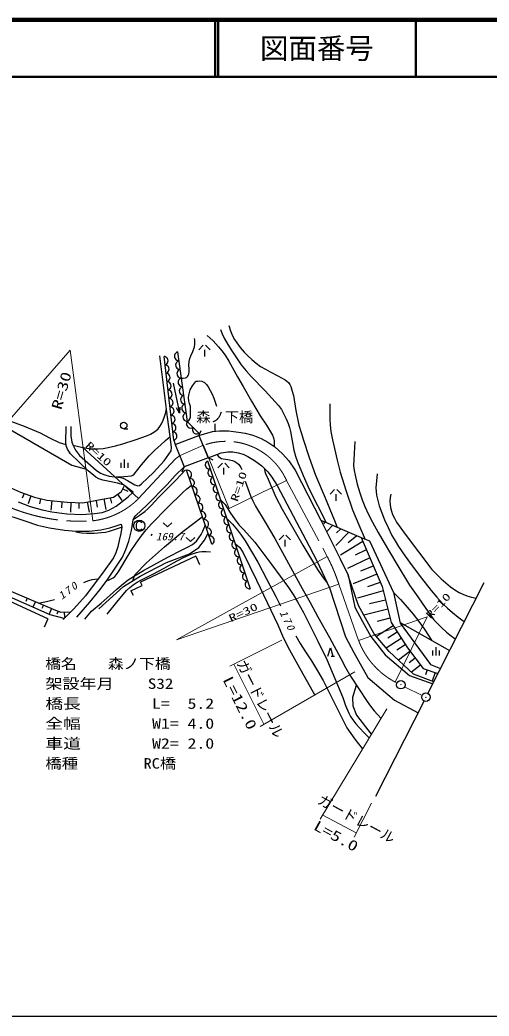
# Model space of a CAD drawing. Units: millimetres, scale not verified. Extents: x 40000 to 680000, y 20000 to 380000.
# Drawn here: x 474448 to 556864, y 205000 to 380000 of the extents above; entities that cross this region are included whole.
import ezdxf
from ezdxf.enums import TextEntityAlignment as Align

# ---------------------------------------------------------------- set-up
doc = ezdxf.new("R2010")
doc.units = ezdxf.units.MM
doc.header["$LTSCALE"] = 1000
doc.linetypes.add('CHAIN', pattern=[18.5, 12, -1.5, 3.5, -1.5])
for name, color, linetype, lineweight in [('M-BGD', 7, 'Continuous', 25), ('M-BGD-HTXT', 7, 'Continuous', 13), ('M-BMK', 2, 'CHAIN', 13), ('M-BMK-SRVR', 3, 'Continuous', 25), ('M-OTRS', 6, 'Continuous', 25), ('M-STR-STR1', 1, 'Continuous', 25), ('M-STR-STRC', 7, 'Continuous', 25), ('M-TTL', 2, 'Continuous', 140), ('M-TTL-BAND', 7, 'Continuous', 25), ('M-TTL-LINE', 7, 'Continuous', 50)]:
    doc.layers.add(name, color=color, linetype=linetype, lineweight=lineweight)
doc.layers.add('M-STR-HTXT', color=7, linetype='Continuous')
doc.layers.add('M-TTL-TXT', color=7, linetype='Continuous')
doc.styles.add('ＭＳ ゴシック', font='')
doc.styles.get('ＭＳ ゴシック').set_extended_font_data('MS Gothic')

# ---------------------------------------------------------------- blocks, each defined once
blk = doc.blocks.new('BUHIN79')
at = {"color": 7, "linetype": 'Continuous', "lineweight": 25}
blk.add_lwpolyline([(-139, -751), (45, -727), (208, -663), (400, -548), (521, -399), (609, -233), (652, 0), (629, 187), (569, 369), (431, 546), (300, 659), (139, 751)], dxfattribs=at)
blk = doc.blocks.new('BUHIN80')
at = {"color": 7, "linetype": 'Continuous', "lineweight": 25}
blk.add_lwpolyline([(-287, -683), (-109, -698), (59, -672), (266, -602), (411, -486), (530, -347), (619, -135), (635, 47), (616, 232), (522, 428), (422, 563), (287, 683)], dxfattribs=at)
blk = doc.blocks.new('BUHIN81')
at = {"color": 7, "linetype": 'Continuous', "lineweight": 25}
blk.add_lwpolyline([(282, 717), (95, 728), (-78, 697), (-291, 619), (-439, 495), (-559, 348), (-646, 125), (-659, -64), (-634, -256), (-531, -458), (-424, -595), (-282, -717)], dxfattribs=at)
blk = doc.blocks.new('BUHIN82')
at = {"color": 7, "linetype": 'Continuous', "lineweight": 25}
blk.add_lwpolyline([(-193, 698), (-339, 601), (-452, 479), (-568, 301), (-609, 124), (-616, -54), (-556, -271), (-458, -420), (-332, -550), (-141, -644), (17, -686), (193, -698)], dxfattribs=at)
blk = doc.blocks.new('BUHIN83')
at = {"color": 7, "linetype": 'Continuous', "lineweight": 25}
blk.add_lwpolyline([(142, 726), (-36, 704), (-194, 644), (-381, 534), (-500, 392), (-587, 232), (-631, 7), (-610, -174), (-555, -351), (-423, -524), (-298, -635), (-142, -726)], dxfattribs=at)
blk = doc.blocks.new('BUHIN90')
at = {"color": 7, "linetype": 'Continuous', "lineweight": 25}
blk.add_line((-283, -499), (367, -867), dxfattribs=at)
blk.add_circle((0, 0), 574, dxfattribs=at)
blk = doc.blocks.new('BUHIN92')
at = {"color": 7, "linetype": 'Continuous', "lineweight": 25}
for p, q in [((-446, 429), (-890, -354)), ((369, 653), (-369, -653)), ((598, -162), (155, -945))]:
    blk.add_line(p, q, dxfattribs=at)
blk = doc.blocks.new('BUHIN93')
at = {"color": 7, "linetype": 'Continuous', "lineweight": 25}
for p, q in [((323, 966), (-774, 662)), ((96, 170), (-493, -870)), ((662, 774), (966, -323))]:
    blk.add_line(p, q, dxfattribs=at)
blk = doc.blocks.new('BUHIN95')
at = {"color": 7, "linetype": 'Continuous', "lineweight": 25}
blk.add_lwpolyline([(-477, 679), (-174, -307), (828, -59)], dxfattribs=at)
blk = doc.blocks.new('BUHIN101')
at = {"color": 6, "linetype": 'Continuous', "lineweight": 25}
for radius in [746, 22.5]:
    blk.add_circle((0, 0), radius, dxfattribs=at)
blk = doc.blocks.new('BUHIN102')
at = {"color": 3, "linetype": 'Continuous', "lineweight": 25}
for radius in [746, 22.5]:
    blk.add_circle((0, 0), radius, dxfattribs=at)

msp = doc.modelspace()

# ---------------------------------------------------------------- linework, layer by layer
at = {"layer": 'M-BGD'}
for p, q in [((500380, 310231), (499012, 320969)), ((501493, 306156), (499767, 320883)), ((502130, 321669), (503857, 309462)), ((501381, 316165), (502452, 310920)), ((500862, 306819), (500380, 310231)), ((471629, 308713), (483561, 301769)), ((482495, 305838), (482547, 308557)), ((483412, 308582), (483412, 306953)), ((503857, 309462), (505904, 307414)), ((483412, 306953), (483590, 305807)), ((501065, 304883), (500862, 306819)), ((505878, 306971), (508306, 307671)), ((508306, 307671), (509515, 307809)), ((509515, 307809), (511070, 307808)), ((511070, 307808), (512832, 307566)), ((512832, 307566), (514006, 307393)), ((514006, 307393), (515354, 307047)), ((515354, 307047), (516805, 306493)), ((516805, 306493), (517979, 305836)), ((482596, 305150), (482495, 305838)), ((482800, 304565), (482596, 305150)), ((483334, 303750), (482800, 304565)), ((483590, 305807), (483844, 305120)), ((483844, 305120), (484225, 304406)), ((500988, 304272), (501065, 304883)), ((517979, 305836), (519257, 305007)), ((519257, 305007), (520604, 303797)), ((486465, 300795), (483334, 303750)), ((484225, 304406), (484938, 303490)), ((484938, 303490), (487840, 300917)), ((499765, 302516), (500988, 304272)), ((507507, 303078), (509809, 303930)), ((509809, 303930), (510945, 304140)), ((510945, 304140), (511870, 304098)), ((511870, 304098), (512816, 303971)), ((512816, 303971), (513657, 303740)), ((513657, 303740), (514498, 303319)), ((514498, 303319), (515654, 302625)), ((520604, 303797), (521709, 302518)), ((483561, 301769), (485895, 301120)), ((497931, 300480), (499765, 302516)), ((501747, 299943), (503287, 301490)), ((507398, 302531), (514870, 280084)), ((515654, 302625), (516957, 301636)), ((516957, 301636), (517987, 300605)), ((521709, 302518), (522779, 300894)), ((487763, 299674), (486465, 300795)), ((488297, 299394), (487763, 299674)), ((487840, 300917), (488629, 300356)), ((489035, 299164), (488297, 299394)), ((488629, 300356), (489341, 300076)), ((489341, 300076), (490105, 299872)), ((490105, 299872), (492142, 299591)), ((492142, 299591), (492600, 299489)), ((492600, 299489), (493364, 299082)), ((495833, 298495), (497931, 300480)), ((500296, 298379), (501747, 299943)), ((508180, 287883), (503696, 300879)), ((517987, 300605), (518701, 299659)), ((518701, 299659), (519643, 298184)), ((522779, 300894), (527295, 292142)), ((471394, 298463), (474578, 297054)), ((490207, 298935), (489035, 299164)), ((491581, 298603), (490207, 298935)), ((492625, 298323), (491581, 298603)), ((492314, 297147), (492784, 298119)), ((492549, 297633), (493396, 297224)), ((494356, 297024), (492625, 298323)), ((493364, 299082), (494636, 298317)), ((494636, 298317), (495171, 298139)), ((495171, 298139), (495451, 298215)), ((495451, 298215), (495833, 298495)), ((496750, 294738), (500296, 298379)), ((519643, 298184), (525253, 287543)), ((474578, 297054), (476992, 296147)), ((475182, 296827), (474858, 295966)), ((476388, 296374), (475868, 294987)), ((476992, 296147), (479171, 295644)), ((478081, 295895), (477875, 295002)), ((488592, 295740), (490906, 296175)), ((489171, 295849), (489520, 293989)), ((490327, 296067), (490512, 295084)), ((490906, 296175), (492314, 297147)), ((491352, 294555), (493490, 296235)), ((491610, 296661), (492358, 295577)), ((493490, 296235), (494356, 297024)), ((474159, 295351), (476246, 294510)), ((476246, 294510), (478334, 293924)), ((479171, 295644), (482725, 295273)), ((480059, 295551), (479886, 293892)), ((481836, 295366), (481724, 294291)), ((482725, 295273), (485507, 295172)), ((483420, 295248), (483357, 293502)), ((484812, 295197), (484773, 294144)), ((485507, 295172), (488592, 295740)), ((486279, 295314), (486613, 293499)), ((487821, 295598), (488040, 294409)), ((490079, 293868), (491352, 294555)), ((494810, 292946), (496750, 294738)), ((471018, 293392), (475333, 291976)), ((478334, 293924), (480065, 293592)), ((480065, 293592), (482670, 293209)), ((482670, 293209), (485317, 293132)), ((485317, 293132), (487558, 293284)), ((487558, 293284), (488908, 293461)), ((488908, 293461), (490079, 293868)), ((494353, 292196), (494500, 292571)), ((494500, 292571), (494810, 292946)), ((503048, 290140), (506477, 292701)), ((475333, 291976), (477516, 291265)), ((477516, 291265), (479645, 290755)), ((479645, 290755), (482268, 290334)), ((488655, 290429), (490252, 290787)), ((490252, 290787), (491524, 291161)), ((491524, 291161), (492208, 291406)), ((492338, 290917), (492159, 289792)), ((492208, 291406), (492338, 290917)), ((494043, 290325), (494353, 292196)), ((527295, 292142), (534369, 289069)), ((527295, 292142), (530715, 285351)), ((528002, 291835), (527804, 291482)), ((529417, 291220), (528415, 290178)), ((530832, 290605), (530066, 289892)), ((482268, 290334), (484337, 290170)), ((484337, 290170), (486618, 290186)), ((486618, 290186), (488655, 290429)), ((492159, 289792), (491897, 288538)), ((493569, 288403), (494043, 290325)), ((499818, 287445), (503048, 290140)), ((506892, 288621), (507500, 289835)), ((532247, 289991), (529943, 287690)), ((533662, 289376), (532083, 288158)), ((534369, 289069), (538059, 280478)), ((534369, 289069), (535878, 288493)), ((491669, 287462), (491310, 286355)), ((491897, 288538), (491669, 287462)), ((493031, 286969), (493569, 288403)), ((496689, 284651), (499818, 287445)), ((504211, 286192), (505855, 287299)), ((505855, 287299), (506892, 288621)), ((525253, 287543), (526668, 284857)), ((534677, 288353), (530757, 285957)), ((535878, 288493), (540053, 279421)), ((490886, 285507), (489255, 283194)), ((489874, 281752), (492444, 285617)), ((491310, 286355), (490886, 285507)), ((492444, 285617), (493031, 286969)), ((505336, 285769), (495631, 281208)), ((500208, 284692), (504211, 286192)), ((505336, 285769), (506009, 284339)), ((530715, 285351), (532130, 282448)), ((535907, 285489), (532020, 283613)), ((535292, 286921), (533366, 285997)), ((494658, 282522), (496689, 284651)), ((495597, 282300), (500208, 284692)), ((526668, 284857), (528853, 280251)), ((536522, 284058), (534303, 283184)), ((489255, 283194), (485946, 278829)), ((488537, 279960), (489874, 281752)), ((492666, 280443), (495597, 282300)), ((494258, 281490), (494658, 282522)), ((532130, 282448), (533302, 276816)), ((533919, 277143), (532138, 282408)), ((537137, 282626), (532977, 280942)), ((479738, 275509), (468631, 280375)), ((469355, 281086), (480702, 276320)), ((488304, 276514), (492666, 280443)), ((493953, 279725), (495898, 280640)), ((495898, 280640), (495631, 281208)), ((528853, 280251), (531643, 271617)), ((537752, 281194), (535484, 280391)), ((538059, 280478), (539659, 274114)), ((546113, 261684), (555996, 281147)), ((475738, 278405), (475494, 277826)), ((485946, 278829), (483924, 276524)), ((486711, 277729), (488537, 279960)), ((493953, 279725), (494327, 278928)), ((538259, 279683), (533751, 278414)), ((540053, 279421), (541249, 274011)), ((479373, 274766), (471861, 278237)), ((477156, 277810), (476741, 276822)), ((478574, 277214), (478320, 276608)), ((479992, 276618), (479559, 275587)), ((483924, 276524), (482017, 274667)), ((484445, 275090), (486711, 277729)), ((533302, 276816), (534614, 274328)), ((536676, 272158), (533919, 277143)), ((539059, 276501), (534858, 275445)), ((538659, 278092), (535886, 277395)), ((479373, 274766), (478702, 273315)), ((482205, 274850), (479738, 275509)), ((480702, 276320), (481628, 275936)), ((481165, 276128), (480941, 275588)), ((481628, 275936), (483397, 276011)), ((482220, 275961), (482258, 275052)), ((539459, 274910), (537191, 274340)), ((534614, 274328), (536099, 271701)), ((540014, 273558), (537078, 271680)), ((539659, 274114), (542505, 269663)), ((541218, 274154), (549934, 269209)), ((541249, 274011), (546559, 266752)), ((531643, 271617), (533120, 268865)), ((536099, 271701), (538585, 268453)), ((539301, 269041), (536676, 272158)), ((541438, 271332), (538795, 269642)), ((540726, 272445), (539052, 271375)), ((542149, 270220), (540688, 269285)), ((542505, 269663), (545262, 266058)), ((529129, 268199), (529729, 268199)), ((533120, 268865), (535582, 264471)), ((538585, 268453), (542885, 264806)), ((543615, 265079), (539301, 269041)), ((542964, 269062), (540953, 267524)), ((543884, 267860), (542804, 267035)), ((544803, 266659), (543217, 265445)), ((545262, 266058), (547889, 265181)), ((546559, 266752), (548323, 266036)), ((535582, 264471), (540262, 260485)), ((542885, 264806), (546974, 263379)), ((547149, 263725), (543615, 265079)), ((545963, 265824), (545671, 264949)), ((547365, 265356), (546858, 263837)), ((533519, 263101), (532873, 260969)), ((532873, 260969), (532957, 259482)), ((532957, 259482), (533573, 257883)), ((536955, 243649), (545434, 260347)), ((540262, 260485), (544391, 258294)), ((533573, 257883), (536153, 254515))]:
    msp.add_line(p, q, dxfattribs=at)
for points in [[(509685, 325612), (509968, 324851), (510312, 324100), (510963, 322965), (511672, 321848), (512471, 320615), (513317, 319420), (514167, 318373), (515069, 317357), (517502, 314836), (519892, 312272), (520378, 311534), (520818, 310754), (521220, 309944), (521573, 309096), (521801, 308406), (521974, 307689), (522255, 306054), (522595, 304436), (522885, 303391), (523232, 302362), (524219, 299967), (525262, 297593), (526738, 294718), (528187, 291817)], [(511126, 326329), (511444, 325388), (511818, 324474), (512143, 323860), (512527, 323266), (513147, 322442), (513821, 321648), (514471, 320971), (515172, 320330), (515934, 319711), (516732, 319141), (517565, 318623), (518427, 318158), (519734, 317502), (521026, 316785), (521344, 316559), (521624, 316284), (521841, 315966), (522015, 315602), (522278, 314804), (522482, 313992), (522942, 311411), (523464, 308819), (523834, 307502), (524261, 306200), (525285, 303103), (526368, 300023), (528072, 296058), (529724, 292060), (529963, 291457), (530205, 290844)], [(502764, 317070), (503142, 317064), (503530, 317121), (503737, 317203), (503904, 317334), (504026, 317534), (504101, 317780), (504161, 318247), (504160, 318715), (504138, 319346), (504176, 319991), (504281, 320499), (504445, 320993), (504800, 321775), (505096, 322573), (505162, 323050), (505169, 323541), (505159, 323794), (505145, 324049)], [(507368, 324580), (508379, 323599), (509353, 322570), (509938, 321863), (510477, 321119), (511134, 320081), (511741, 319011), (512669, 317310), (513654, 315629), (515121, 313038), (516640, 310477), (517766, 308786), (518837, 307065), (518994, 306582), (519093, 306085), (519129, 305597), (519129, 305106)], [(503883, 309405), (504130, 309655), (504318, 309928), (504397, 310193), (504419, 310492), (504434, 311316), (504385, 312095), (504209, 312591), (504092, 313103), (504077, 313592), (504121, 314083), (504212, 314543), (504363, 314995), (504781, 315708), (505264, 316412), (505427, 316510), (505630, 316557), (506021, 316577), (506392, 316537), (506635, 316439), (506863, 316279), (507211, 315925), (507509, 315537), (507895, 314913), (508236, 314245), (508521, 313565), (508754, 312852), (508857, 312490), (508955, 312126)], [(483762, 305268), (485290, 304942), (486849, 304672), (487535, 304622), (488222, 304632), (489088, 304717), (489949, 304862), (491257, 305165), (492546, 305524), (494689, 306224), (496832, 306987), (497415, 307249), (497971, 307565), (498367, 307855), (498722, 308191), (499027, 308584), (499290, 309022), (499607, 309659), (499866, 310314), (500055, 311033), (500192, 311768)], [(502534, 311958), (502452, 310920), (501973, 311843)], [(528918, 312531), (528865, 311206), (528872, 309880), (528946, 308794), (529081, 307714), (529359, 306224), (529698, 304736), (530182, 302632), (530727, 300535), (531768, 297219), (532868, 293914), (533958, 291314), (535105, 288733)], [(472946, 309472), (475201, 308625), (476602, 308064), (477981, 307447), (479642, 306580), (481321, 305772), (481905, 305584), (482500, 305428)], [(508672, 309059), (508704, 308425), (508675, 307784), (508673, 307764), (508672, 307744)], [(491352, 299755), (492688, 299786), (494031, 299881), (494294, 300018), (494540, 300217), (495829, 301853), (497128, 303405), (498137, 304412), (499191, 305380), (500023, 306110), (500860, 306832)], [(533287, 305959), (533151, 303802), (533075, 301642), (533164, 300851), (533315, 300054), (533710, 298466), (534159, 296905), (534578, 295708), (535057, 294522), (535695, 293122), (536386, 291749), (537379, 289927), (538425, 288131), (540635, 284388), (542894, 280680), (544338, 278653), (545733, 276590), (546429, 275601), (547178, 274639), (547841, 273890), (548548, 273181), (549380, 272451), (550259, 271761), (550610, 271497), (550963, 271235)], [(509109, 303591), (509309, 303325), (509554, 303101), (509836, 302962), (510148, 302876), (510991, 302770), (511816, 302605), (512190, 302438), (512545, 302213), (512833, 301966), (513074, 301679), (513262, 301364), (513427, 301022)], [(517408, 301086), (517476, 300694), (517602, 300321), (518070, 299347), (518487, 298341), (518915, 297247), (519399, 296175), (520517, 294079), (521689, 292012), (524175, 287710), (526713, 283440), (527501, 282333), (528316, 281245)], [(494359, 292264), (495391, 292935), (496396, 293661), (497005, 294178), (497580, 294745), (498812, 296102), (500086, 297416), (501822, 299170), (503526, 300949)], [(537215, 300231), (537061, 299028), (536966, 297814), (537001, 297158), (537098, 296496), (537303, 295577), (537569, 294666), (538010, 293423), (538509, 292198), (539129, 290806), (539801, 289445), (540341, 288468), (540935, 287520), (542115, 285808), (543350, 284121), (544999, 281925), (546700, 279760), (547674, 278612), (548702, 277495), (549533, 276674), (550412, 275891), (551444, 275076), (552516, 274293)], [(489864, 281540), (490358, 281739), (490823, 281992), (491140, 282250), (491419, 282555), (491824, 283137), (492187, 283763), (493083, 285308), (494013, 286793), (494864, 288073), (495771, 289328), (496642, 290409), (497564, 291459), (500314, 294284), (503105, 297065), (503798, 297652), (504511, 298231)], [(514021, 298988), (514457, 297695), (514950, 296419), (515370, 295503), (515847, 294606), (517554, 291763), (519216, 288880), (521621, 284513), (524004, 280124), (525407, 277657), (526758, 275161), (528819, 271497), (530825, 267807), (531638, 266237), (532502, 264698), (534010, 262498), (535477, 260250), (536041, 259426), (536658, 258631), (537260, 257952), (537893, 257283)], [(539632, 296707), (539516, 296087), (539459, 295452), (539480, 294893), (539562, 294327), (539715, 293726), (539925, 293144), (540246, 292455), (540626, 291783), (541340, 290711), (542104, 289673), (544438, 286564), (546828, 283481), (547605, 282622), (548427, 281804), (549243, 281083), (550107, 280401), (550836, 279890), (551597, 279431), (552251, 279105), (552939, 278831), (553764, 278590), (554603, 278404)], [(509659, 295676), (510090, 295288), (510482, 294854), (511334, 293496), (512238, 292168), (512979, 291267), (513767, 290402), (514764, 289333), (515715, 288226), (518702, 284273), (521646, 280276), (522450, 279047), (523210, 277777), (524235, 275910), (525210, 274007), (526802, 270847), (528338, 267664), (529792, 264324), (531194, 260952), (531669, 259582), (532200, 258235), (532527, 257618), (532905, 257032), (533469, 256323), (534087, 255643), (534968, 254716), (535857, 253799)], [(510824, 292434), (511772, 291421), (512674, 290370), (513373, 289437), (514024, 288466), (515144, 286616), (516217, 284728), (517840, 281721), (519409, 278684), (519818, 277883), (520226, 277081)], [(484271, 290058), (485237, 289922), (486218, 289846), (487506, 289858), (488806, 289930), (489489, 290022), (490160, 290174), (491239, 290515), (492307, 290913)], [(485825, 274725), (486416, 275456), (487049, 276143), (488705, 277511), (490323, 278926), (491454, 279996), (492623, 281018), (493475, 281645), (494372, 282230), (496144, 283279), (497953, 284279), (500438, 285626), (502956, 286921), (503884, 287360), (504786, 287853), (505138, 288125), (505459, 288449), (505882, 288997), (506262, 289587), (506571, 290166), (506826, 290772), (506922, 291034), (507016, 291297)], [(512220, 288032), (512656, 287693), (513054, 287307), (513373, 286866), (513645, 286386), (514840, 283999), (515984, 281582), (517883, 277682), (519732, 273749), (520591, 271800), (521504, 269878), (523867, 265634), (526237, 261397)], [(489765, 275621), (491446, 277713), (493175, 279769), (493743, 280288), (494349, 280761), (495049, 281221), (495780, 281629), (497803, 282635), (499796, 283692), (501410, 284626), (503051, 285506), (504244, 286007), (505469, 286456), (505941, 286574), (506430, 286633), (507167, 286633), (507911, 286577)], [(485686, 281197), (486405, 281469), (487148, 281684), (487631, 281752), (488120, 281790)], [(540053, 279421), (541286, 278158), (542483, 276844), (543516, 275611), (544501, 274341), (545436, 273035), (546329, 271685), (546529, 271373), (546728, 271062)], [(477652, 277558), (479092, 277847), (480540, 278167)], [(522912, 271795), (523672, 270463), (524489, 269152), (525644, 267415), (526748, 265645), (527708, 263938), (528615, 262202), (530230, 258917), (531901, 255655), (532568, 254627), (533293, 253622), (533920, 252803), (534559, 251990)], [(528526, 268199), (528984, 269695), (529441, 268199)]]:
    msp.add_lwpolyline(points, dxfattribs=at)
at = {"layer": 'M-BGD-HTXT'}
for p, q in [((463881, 299787), (483256, 322008)), ((487276, 292010), (483256, 322008)), ((495276, 295905), (485522, 304897)), ((506721, 305275), (511181, 294171)), ((521287, 299083), (511181, 294171)), ((528446, 285759), (501935, 271124)), ((530468, 280867), (501935, 271124)), ((533936, 271007), (545992, 275149)), ((540369, 263674), (545992, 275149)), ((511307, 266460), (520460, 271062)), ((511999, 266808), (517308, 256268)), ((516636, 255882), (533292, 265449)), ((538906, 258959), (527212, 239608)), ((536236, 242408), (533163, 236446)), ((527632, 240302), (533534, 237166))]:
    msp.add_line(p, q, dxfattribs=at)
at = {"layer": 'M-BMK'}
for p, q in [((502573, 303505), (506721, 305275)), ((495276, 295905), (501775, 302899)), ((501775, 302899), (502573, 303505)), ((521287, 299083), (528446, 285759)), ((530468, 280867), (533936, 271007)), ((540369, 263674), (540686, 263517)), ((542031, 262856), (545100, 261346))]:
    msp.add_line(p, q, dxfattribs=at)
for centre, radius, start, end in [((510678, 294355), 11614, 24.02161, 109.9198), ((485009, 324268), 32338, 241.84149, 274.02014), ((485631, 305551), 13642, 276.92682, 314.99622), ((501899, 271714), 30000, 17.76434, 27.79858), ((546883, 275876), 13832, 200.60986, 241.90387)]:
    msp.add_arc(centre, radius, start, end, dxfattribs=at)
at = {"layer": 'M-STR-STR1'}
for p, q in [((501699, 305424), (505878, 306971)), ((505878, 306971), (506295, 307879)), ((505878, 306971), (507507, 303078)), ((501493, 306156), (501699, 305424)), ((501699, 305424), (503287, 301490)), ((507507, 303078), (503287, 301490)), ((508417, 302665), (507507, 303078)), ((503287, 301490), (502875, 300579))]:
    msp.add_line(p, q, dxfattribs=at)
at = {"layer": 'M-STR-STRC'}
msp.add_lwpolyline([(495851, 291612), (495811, 291707), (495741, 291777), (495646, 291832), (495531, 291862), (495336, 291862), (495181, 291832), (495021, 291722), (494926, 291582), (494886, 291382), (494886, 290892), (494926, 290682), (495001, 290557), (495146, 290452), (495326, 290412), (495516, 290412), (495661, 290427), (495736, 290472), (495806, 290537), (495836, 290607)], dxfattribs=at)
msp.add_circle((495411, 291137), 995, dxfattribs=at)
at = {"layer": 'M-TTL'}
msp.add_line((680000, 380000), (40000, 380000), dxfattribs=at)
at = {"layer": 'M-TTL-BAND'}
msp.add_line((40000, 205000), (579000, 205000), dxfattribs=at)
at = {"layer": 'M-TTL-LINE'}
for p, q in [((508747, 380000), (508747, 370000)), ((509247, 380000), (509247, 370000)), ((543997, 380000), (543997, 370000)), ((40000, 370000), (680000, 370000))]:
    msp.add_line(p, q, dxfattribs=at)

# ---------------------------------------------------------------- block references
at = {"layer": 'M-BGD', "rotation": 29.48645}
for name, p in [('BUHIN93', (506848, 321845)), ('BUHIN80', (499853, 320146)), ('BUHIN81', (502237, 320906)), ('BUHIN80', (500026, 318674)), ('BUHIN81', (502453, 319381)), ('BUHIN81', (502669, 317855)), ('BUHIN80', (500198, 317201)), ('BUHIN81', (502885, 316329)), ('BUHIN80', (500371, 315728)), ('BUHIN80', (500544, 314256)), ('BUHIN81', (503101, 314803)), ('BUHIN80', (500716, 312783)), ('BUHIN81', (503317, 313277)), ('BUHIN80', (500889, 311310)), ('BUHIN81', (503533, 311751)), ('BUHIN80', (501062, 309837)), ('BUHIN81', (503749, 310225)), ('BUHIN90', (492676, 308740)), ('BUHIN80', (501234, 308365)), ('BUHIN82', (504369, 308950)), ('BUHIN82', (505392, 307926)), ('BUHIN80', (501407, 306892)), ('BUHIN92', (492782, 302035)), ('BUHIN79', (503945, 300157)), ('BUHIN83', (507632, 301829)), ('BUHIN83', (508099, 300426)), ('BUHIN93', (510234, 301134)), ('BUHIN79', (504443, 298713)), ('BUHIN83', (508566, 299023)), ('BUHIN79', (504942, 297269)), ('BUHIN83', (509033, 297621)), ('BUHIN93', (529931, 296508)), ('BUHIN79', (505440, 295825)), ('BUHIN83', (509500, 296218)), ('BUHIN79', (505938, 294381)), ('BUHIN83', (509967, 294815)), ('BUHIN83', (510434, 293412)), ('BUHIN95', (500389, 291305)), ('BUHIN79', (506436, 292937)), ('BUHIN79', (506934, 291493)), ('BUHIN83', (510901, 292009)), ('BUHIN79', (507432, 290049)), ('BUHIN83', (511368, 290606)), ('BUHIN95', (504411, 288726)), ('BUHIN79', (507931, 288605)), ('BUHIN83', (511835, 289203)), ('BUHIN93', (520989, 288466)), ('BUHIN83', (512302, 287800)), ('BUHIN83', (512769, 286397)), ('BUHIN83', (513236, 284994)), ('BUHIN83', (513703, 283591)), ('BUHIN83', (514170, 282188)), ('BUHIN83', (514637, 280785)), ('BUHIN92', (547501, 269087))]:
    msp.add_blockref(name, p, dxfattribs=at)
at = {"layer": 'M-BMK-SRVR', "rotation": 29.48645}
msp.add_blockref('BUHIN102', (541369, 263208), dxfattribs=at)
at = {"layer": 'M-OTRS', "rotation": 29.48645}
msp.add_blockref('BUHIN101', (545773, 261015), dxfattribs=at)

# ---------------------------------------------------------------- texts
at = {"layer": 'M-BGD-HTXT', "style": 'ＭＳ ゴシック'}
for s, height, rotation, width, p in [('R=30', 1833, 74, 1.35, (482229, 311240)), ('R=10', 1320, 317.7, 1.5, (485568, 304796)), ('R=10', 1320, 71.7, 1.5, (513047, 295145)), ('R=10', 1320, 46.6, 1.5, (546856, 274421)), ('R=30', 1320, 25.1, 1.5, (511680, 273830)), ('L=12.0', 1833, 296.7, 1.35, (509523, 263864)), ('L=5.0', 1833, 331.2, 1.35, (525601, 237378))]:
    msp.add_text(s, height=height, rotation=rotation, dxfattribs=dict(at, width=width)).set_placement(p, align=Align.BOTTOM_LEFT)
for s, rotation, p in [('森ノ下橋', 359.9, (505429, 308786)), ('ガードレール', 296.9, (511956, 266763)), ('ガードレール', 331.5, (526304, 241938))]:
    msp.add_text(s, height=1833, rotation=rotation, dxfattribs=at).set_placement(p, align=Align.BOTTOM_LEFT)
at = {"layer": 'M-BGD-HTXT', "style": 'ＭＳ ゴシック', "oblique": 15}
for s, width, p in [('・', 0.85, (496603, 288447)), ('169.7', 1.1, (498326, 288188))]:
    msp.add_text(s, height=1320, rotation=359.9, dxfattribs=dict(at, width=width)).set_placement(p, align=Align.BOTTOM_LEFT)
at = {"layer": 'M-BGD-HTXT', "char_height": 1320, "attachment_point": 7, "style": 'ＭＳ ゴシック'}
for insert, rotation in [((481827, 278078), 37.3), ((519998, 275886), 296.3)]:
    msp.add_mtext('\\T1.33;\\W1.1;\\Q15;170', dxfattribs=dict(at, insert=insert, rotation=rotation))
at = {"layer": 'M-STR-HTXT', "style": 'ＭＳ ゴシック'}
for s, width, p in [('橋名\u3000\u3000森ノ下橋', 1.1, (478911, 265427)), ('架設年月\u3000\u3000S32', 1.2, (478911, 261927)), ('橋長\u3000\u3000\u3000\u3000L=  5.2', 1.25, (478911, 258427)), ('全幅\u3000\u3000\u3000\u3000W1= 4.0', 1.25, (478911, 254927)), ('車道\u3000\u3000\u3000\u3000W2= 2.0', 1.25, (478911, 251427)), ('橋種\u3000\u3000\u3000\u3000RC橋', 1.15, (478911, 247927))]:
    msp.add_text(s, height=1833, dxfattribs=dict(at, width=width)).set_placement(p, align=Align.BOTTOM_LEFT)
at = {"layer": 'M-TTL-TXT', "style": 'ＭＳ ゴシック'}
msp.add_text('図面番号', height=3666, dxfattribs=at).set_placement((526622, 375000), align=Align.MIDDLE_CENTER)

doc.saveas('drawing.dxf')
